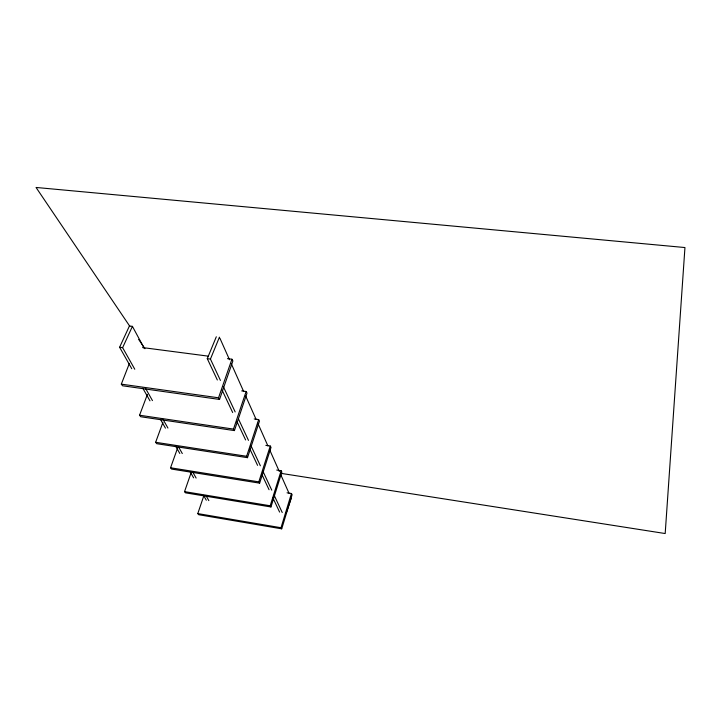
<?xml version="1.0" encoding="UTF-8"?>
<svg xmlns="http://www.w3.org/2000/svg" width="721" height="721" viewBox="0 0 721 721"><rect width="100%" height="100%" fill="white"/><g stroke="black" fill="none" stroke-linecap="round" stroke-linejoin="round"><path stroke-width="1.08" d="M291.437 493.515L292.122 494.687L281.722 528.835L281.01 527.727L291.437 493.515L287.048 492.813M281.118 470.75L281.857 472.003L270.97 506.962L270.204 505.772L281.118 470.75L276.72 470.065M270.258 446.029L271.033 447.371L259.632 483.151L258.812 481.862L270.258 446.029L265.842 445.362M162.937 422.353L155.637 442.297L156.691 443.685L247.501 457.673L259.479 421.046L258.641 419.595L254.198 418.955M247.501 457.673L246.627 456.285L258.641 419.595M246.122 391.512L247.015 393.08L234.415 430.599L233.478 429.094L246.122 391.512L241.706 390.899M281.722 528.835L198.663 514.704L197.788 513.586L203.8 495.877M286.012 513.532L291.257 498.256M270.97 506.962L185.468 492.831L184.54 491.632L191.002 473.039M231.919 359.229L232.883 360.942L219.544 399.434L218.535 397.794L231.919 359.229L227.457 358.643M259.632 483.151L171.553 469.065L170.562 467.776L177.717 447.696M234.415 430.599L140.694 416.738L139.559 415.233L147.426 394.369M219.544 399.434L122.543 385.78L121.317 384.149L129.419 363.348M220.419 380.409L210.433 359.067L219.436 337.167M217.336 379.994L207.278 358.652L216.309 336.779M134.782 369.242L122.624 347.666L132.421 326.361L129.429 325.982L119.605 347.27L131.754 368.701M142.596 347.576L208.468 356.174M119.605 347.27L122.624 347.666M207.278 358.652L210.433 359.067M121.317 384.149L218.535 397.794M139.559 415.233L233.478 429.094M155.637 442.297L246.627 456.285M280.775 473.318L665.186 533.54L684.95 247.546L36.05 187.46L129.843 326.334M170.562 467.776L258.812 481.862M184.54 491.632L270.204 505.772M197.788 513.586L281.01 527.727M138.657 339.384L144.948 348.703M142.794 388.186L149.977 400.858M160.468 419.37L165.442 428.139M175.383 445.668L179.799 453.464M190.29 471.976L193.607 477.825M203.547 495.354L206.305 500.23M145.831 388.844L152.464 400.615M162.964 419.243L167.939 428.067M178.438 446.696L182.305 453.554M192.804 472.183L196.121 478.068M206.071 495.715L208.829 500.617M132.421 326.361L144.155 348.126M222.131 390.151L232.667 412.511M236.975 421.65L245.6 439.945M249.908 449.084L257.568 465.342M261.885 474.49L269.068 489.73M272.899 497.86L279.604 512.081M223.276 386.51L235.163 411.916M238.489 419.027L248.475 440.369M250.854 445.452L260.362 465.775M262.741 470.858L271.772 490.163M274.151 495.246L282.235 512.523M219.896 338.194L229.503 359.743M231.333 363.844L243.68 391.548M245.51 395.649L256.036 419.252M257.866 423.353L267.924 445.929M269.753 450.03L279.36 471.579M280.739 474.661L288.968 493.128"/></g></svg>
